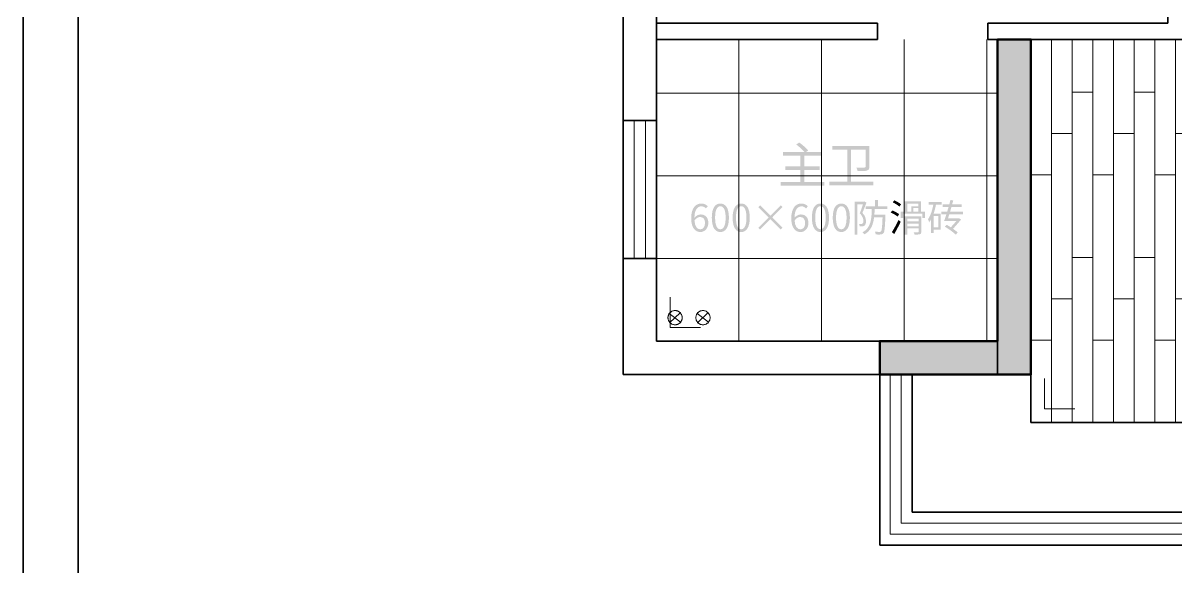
# Model space of a CAD drawing. Header units: millimetres. Extents: x -4600 to 229000, y -4300 to 19460.
# Drawn here: x 115400 to 123774, y 2820 to 6770 of the extents above; entities that cross this region are included whole.
import ezdxf

# ---------------------------------------------------------------- set-up
doc = ezdxf.new("R2010")
doc.units = ezdxf.units.MM
doc.header["$LTSCALE"] = 100
for name, color, linetype, lineweight in [('A-EX-SERVICE', 6, 'Continuous', 13), ('A-EX-STRUCT', 7, 'Continuous', 50), ('A-EX-WALL', 7, 'Continuous', 35), ('A-EX-WINDOW', 4, 'Continuous', 18), ('A-SHEET', 7, 'Continuous', 35), ('A-TEXT', 7, 'Continuous', 18), ('R2-FLOOR', 8, 'Continuous', 9)]:
    doc.layers.add(name, color=color, linetype=linetype, lineweight=lineweight)

# ---------------------------------------------------------------- blocks, each defined once
blk = doc.blocks.new('SOURCE_PROPOSED')
at = {"layer": 'A-EX-STRUCT'}
blk.add_hatch(color=256, dxfattribs=at).paths.add_polyline_path([(2479, 4851.4), (2720, 4851.4), (2720, 2416.5), (1622.1, 2416.5), (1622.1, 2660), (2479, 2660)])
at = {"layer": 'A-EX-SERVICE'}
for p, q in [((176, 2797.7), (91.8, 2862.7)), ((95.6, 2793.9), (172.2, 2866.5)), ((378.7, 2797.7), (294.6, 2862.7)), ((298.4, 2793.9), (374.9, 2866.5))]:
    blk.add_line(p, q, dxfattribs=at)
for points in [[(135.8, 2881.8), (132.3, 2881.7), (128.8, 2881.4), (125.4, 2880.8), (122.1, 2880), (118.8, 2879), (115.7, 2877.8), (112.7, 2876.4), (109.7, 2874.8), (106.9, 2873), (104.2, 2871.1), (101.7, 2869), (99.3, 2866.7), (97, 2864.3), (94.9, 2861.7), (93, 2859.1), (91.2, 2856.2), (89.6, 2853.3), (88.2, 2850.3), (87, 2847.1), (86, 2843.9), (85.2, 2840.6), (84.6, 2837.2), (84.3, 2833.7), (84.2, 2830.2)], [(187.5, 2830.2), (187.3, 2833.7), (187, 2837.2), (186.4, 2840.6), (185.6, 2843.9), (184.6, 2847.1), (183.4, 2850.3), (182, 2853.3), (180.4, 2856.2), (178.6, 2859.1), (176.7, 2861.7), (174.6, 2864.3), (172.3, 2866.7), (169.9, 2869), (167.4, 2871.1), (164.7, 2873), (161.9, 2874.8), (158.9, 2876.4), (155.9, 2877.8), (152.8, 2879), (149.5, 2880), (146.2, 2880.8), (142.8, 2881.4), (139.3, 2881.7), (135.8, 2881.8)], [(338.6, 2881.8), (335, 2881.7), (331.6, 2881.4), (328.2, 2880.8), (324.8, 2880), (321.6, 2879), (318.5, 2877.8), (315.4, 2876.4), (312.5, 2874.8), (309.7, 2873), (307, 2871.1), (304.5, 2869), (302, 2866.7), (299.8, 2864.3), (297.7, 2861.7), (295.7, 2859.1), (294, 2856.2), (292.4, 2853.3), (291, 2850.3), (289.8, 2847.1), (288.8, 2843.9), (288, 2840.6), (287.4, 2837.2), (287, 2833.7), (286.9, 2830.2)], [(390.2, 2830.2), (390.1, 2833.7), (389.7, 2837.2), (389.2, 2840.6), (388.4, 2843.9), (387.4, 2847.1), (386.2, 2850.3), (384.7, 2853.3), (383.2, 2856.2), (381.4, 2859.1), (379.4, 2861.7), (377.3, 2864.3), (375.1, 2866.7), (372.7, 2869), (370.1, 2871.1), (367.4, 2873), (364.6, 2874.8), (361.7, 2876.4), (358.7, 2877.8), (355.5, 2879), (352.3, 2880), (349, 2880.8), (345.6, 2881.4), (342.1, 2881.7), (338.6, 2881.8)], [(84.2, 2830.2), (84.3, 2826.7), (84.6, 2823.2), (85.2, 2819.8), (86, 2816.5), (87, 2813.2), (88.2, 2810.1), (89.6, 2807.1), (91.2, 2804.1), (93, 2801.3), (94.9, 2798.6), (97, 2796.1), (99.3, 2793.7), (101.7, 2791.4), (104.2, 2789.3), (106.9, 2787.4), (109.7, 2785.6), (112.7, 2784), (115.7, 2782.6), (118.8, 2781.4), (122.1, 2780.4), (125.4, 2779.6), (128.8, 2779), (132.3, 2778.7), (135.8, 2778.6)], [(135.8, 2778.6), (139.3, 2778.7), (142.8, 2779), (146.2, 2779.6), (149.5, 2780.4), (152.8, 2781.4), (155.9, 2782.6), (158.9, 2784), (161.9, 2785.6), (164.7, 2787.4), (167.4, 2789.3), (169.9, 2791.4), (172.3, 2793.7), (174.6, 2796.1), (176.7, 2798.6), (178.6, 2801.3), (180.4, 2804.1), (182, 2807.1), (183.4, 2810.1), (184.6, 2813.2), (185.6, 2816.5), (186.4, 2819.8), (187, 2823.2), (187.3, 2826.7), (187.5, 2830.2)], [(286.9, 2830.2), (287, 2826.7), (287.4, 2823.2), (288, 2819.8), (288.8, 2816.5), (289.8, 2813.2), (291, 2810.1), (292.4, 2807.1), (294, 2804.1), (295.7, 2801.3), (297.7, 2798.6), (299.8, 2796.1), (302, 2793.7), (304.5, 2791.4), (307, 2789.3), (309.7, 2787.4), (312.5, 2785.6), (315.4, 2784), (318.5, 2782.6), (321.6, 2781.4), (324.8, 2780.4), (328.2, 2779.6), (331.6, 2779), (335, 2778.7), (338.6, 2778.6)], [(338.6, 2778.6), (342.1, 2778.7), (345.6, 2779), (349, 2779.6), (352.3, 2780.4), (355.5, 2781.4), (358.7, 2782.6), (361.7, 2784), (364.6, 2785.6), (367.4, 2787.4), (370.1, 2789.3), (372.7, 2791.4), (375.1, 2793.7), (377.3, 2796.1), (379.4, 2798.6), (381.4, 2801.3), (383.2, 2804.1), (384.7, 2807.1), (386.2, 2810.1), (387.4, 2813.2), (388.4, 2816.5), (389.2, 2819.8), (389.7, 2823.2), (390.1, 2826.7), (390.2, 2830.2)]]:
    blk.add_lwpolyline(points, dxfattribs=at)
at = {"layer": 'A-EX-STRUCT'}
blk.add_lwpolyline([(2479, 4851.4), (2720, 4851.4), (2720, 2416.5), (1622.1, 2416.5), (1622.1, 2660), (2479, 2660)], close=True, dxfattribs=at)
at = {"layer": 'A-EX-WALL'}
for p, q in [((0, 4851.4), (0, 9630)), ((-240.1, 9179), (-240.1, 2416.5)), ((3714, 5069.5), (3714, 4970)), ((1606.8, 4970), (0, 4970)), ((1606.8, 4970), (1606.8, 4851.4)), ((3714, 4970), (2406.8, 4970)), ((2406.8, 4970), (2406.8, 4870.6)), ((2406.8, 4870.6), (2406.8, 4851.4)), ((0, 4851.4), (0, 2660)), ((1606.8, 4851.4), (0, 4851.4)), ((2406.8, 4851.4), (2479, 4851.4)), ((2479, 4851.4), (2479, 2416.5)), ((2479, 4851.4), (2720, 4851.4)), ((5359.1, 4851.4), (2720, 4851.4)), ((2720, 4851.4), (2720, 2068.5)), ((0, 4262.5), (-240.1, 4262.5)), ((0, 3260.4), (0, 4262.5)), ((0, 3260.4), (-240.1, 3260.4)), ((0, 2660), (2479, 2660)), ((1622.1, 2416.5), (-240.1, 2416.5)), ((1622.1, 2416.5), (1622.1, 1177.6)), ((1622.1, 2416.5), (1859.2, 2416.5)), ((1859.2, 2416.5), (1859.2, 1418.5)), ((1859.2, 2416.5), (2720, 2416.5)), ((6350, 2068.5), (2720, 2068.5)), ((1859.2, 1418.5), (4360.6, 1418.5)), ((1622.1, 1177.6), (4601.6, 1177.6))]:
    blk.add_line(p, q, dxfattribs=at)
at = {"layer": 'A-EX-WINDOW'}
for p, q in [((-160, 3260.4), (-160, 4262.5)), ((-80, 3260.4), (-80, 4262.5)), ((1698.6, 2416.5), (1698.6, 1257.9)), ((1778.9, 2416.5), (1778.9, 1338.2)), ((1698.6, 1257.9), (4521.3, 1257.9)), ((1778.9, 1338.2), (4440.9, 1338.2))]:
    blk.add_line(p, q, dxfattribs=at)
blk = doc.blocks.new('R2_FLOORING')
at = {"layer": 'A-TEXT'}
h = blk.add_hatch(color=256, dxfattribs=at)
edge = h.paths.add_edge_path()
edge.add_spline(control_points=[(1016.2, 4087.7), (1037.8, 4071.8), (1062.7, 4049), (1076.9, 4032.7)], knot_values=[0, 0, 0, 0, 1, 1, 1, 1], degree=3, periodic=0)
edge.add_line((1076.9, 4032.7), (920.1, 4032.7))
edge.add_line((920.1, 4032.7), (920.1, 4006.8))
edge.add_line((920.1, 4006.8), (1046.4, 4006.8))
edge.add_line((1046.4, 4006.8), (1046.4, 3928.8))
edge.add_line((1046.4, 3928.8), (936.4, 3928.8))
edge.add_line((936.4, 3928.8), (936.4, 3902.9))
edge.add_line((936.4, 3902.9), (1046.4, 3902.9))
edge.add_line((1046.4, 3902.9), (1046.4, 3815.3))
edge.add_line((1046.4, 3815.3), (903.4, 3815.3))
edge.add_line((903.4, 3815.3), (903.4, 3789.4))
edge.add_line((903.4, 3789.4), (1219.8, 3789.4))
edge.add_line((1219.8, 3789.4), (1219.8, 3815.3))
edge.add_line((1219.8, 3815.3), (1075.1, 3815.3))
edge.add_line((1075.1, 3815.3), (1075.1, 3902.9))
edge.add_line((1075.1, 3902.9), (1187.2, 3902.9))
edge.add_line((1187.2, 3902.9), (1187.2, 3928.8))
edge.add_line((1187.2, 3928.8), (1075.1, 3928.8))
edge.add_line((1075.1, 3928.8), (1075.1, 4006.8))
edge.add_line((1075.1, 4006.8), (1201.7, 4006.8))
edge.add_line((1201.7, 4006.8), (1201.7, 4032.7))
edge.add_line((1201.7, 4032.7), (1086.4, 4032.7))
edge.add_line((1086.4, 4032.7), (1103.5, 4045.1))
edge.add_spline(control_points=[(1103.5, 4045.1), (1089.3, 4061.8), (1060.5, 4085.9), (1037.8, 4102.3)], knot_values=[0, 0, 0, 0, 1, 1, 1, 1], degree=3, periodic=0)
edge.add_line((1037.8, 4102.3), (1016.2, 4087.7))
h = blk.add_hatch(color=256, dxfattribs=at)
edge = h.paths.add_edge_path()
edge.add_line((1279, 4078.1), (1279, 4051.2))
edge.add_line((1279, 4051.2), (1386.2, 4051.2))
edge.add_line((1386.2, 4051.2), (1386.2, 3817.1))
edge.add_line((1386.2, 3817.1), (1256.7, 3817.1))
edge.add_line((1256.7, 3817.1), (1256.7, 3790.5))
edge.add_line((1256.7, 3790.5), (1575.6, 3790.5))
edge.add_line((1575.6, 3790.5), (1575.6, 3817.1))
edge.add_line((1575.6, 3817.1), (1414.5, 3817.1))
edge.add_line((1414.5, 3817.1), (1414.5, 4051.2))
edge.add_line((1414.5, 4051.2), (1519.9, 4051.2))
edge.add_line((1519.9, 4051.2), (1519.9, 3928.1))
edge.add_spline(control_points=[(1519.9, 3928.1), (1519.9, 3922.4), (1518.1, 3920.6), (1511, 3920.3), (1503.6, 3919.9), (1478.7, 3919.9), (1451.4, 3920.6)], knot_values=[0, 0, 0, 0, 1, 1, 1, 2, 2, 2, 2], degree=3, periodic=0)
edge.add_spline(control_points=[(1451.4, 3920.6), (1455.7, 3913.6), (1460.7, 3901.8), (1462.1, 3894.4)], knot_values=[0, 0, 0, 0, 1, 1, 1, 1], degree=3, periodic=0)
edge.add_spline(control_points=[(1462.1, 3894.4), (1494.7, 3894.4), (1517.1, 3894.8), (1530.2, 3899)], knot_values=[0, 0, 0, 0, 1, 1, 1, 1], degree=3, periodic=0)
edge.add_spline(control_points=[(1530.2, 3899), (1543.3, 3903.6), (1547.2, 3911.8), (1547.2, 3927.4)], knot_values=[0, 0, 0, 0, 1, 1, 1, 1], degree=3, periodic=0)
edge.add_line((1547.2, 3927.4), (1547.2, 4078.1))
edge.add_line((1547.2, 4078.1), (1279, 4078.1))
h = blk.add_hatch(color=256, dxfattribs=at)
edge = h.paths.add_edge_path()
edge.add_line((1588.5, 3685.2), (1588.5, 3639.1))
edge.add_line((1588.5, 3639.1), (1520.5, 3639.1))
edge.add_line((1520.5, 3639.1), (1520.5, 3619.7))
edge.add_line((1520.5, 3619.7), (1565, 3619.7))
edge.add_spline(control_points=[(1565, 3619.7), (1563.4, 3546.6), (1557.9, 3482.5), (1497.3, 3449.7)], knot_values=[0, 0, 0, 0, 1, 1, 1, 1], degree=3, periodic=0)
edge.add_spline(control_points=[(1497.3, 3449.7), (1502, 3446.2), (1508.3, 3439.3), (1511, 3434.7)], knot_values=[0, 0, 0, 0, 1, 1, 1, 1], degree=3, periodic=0)
edge.add_spline(control_points=[(1511, 3434.7), (1558.5, 3461.2), (1575.1, 3505.9), (1581.6, 3559.4)], knot_values=[0, 0, 0, 0, 1, 1, 1, 1], degree=3, periodic=0)
edge.add_line((1581.6, 3559.4), (1643, 3559.4))
edge.add_spline(control_points=[(1643, 3559.4), (1640.3, 3489.3), (1637.3, 3463.1), (1631.6, 3456.8)], knot_values=[0, 0, 0, 0, 1, 1, 1, 1], degree=3, periodic=0)
edge.add_spline(control_points=[(1631.6, 3456.8), (1628.9, 3454.1), (1626.4, 3453.3), (1621.5, 3453.5)], knot_values=[0, 0, 0, 0, 1, 1, 1, 1], degree=3, periodic=0)
edge.add_spline(control_points=[(1621.5, 3453.5), (1616, 3453.5), (1601.8, 3453.5), (1586.8, 3454.9)], knot_values=[0, 0, 0, 0, 1, 1, 1, 1], degree=3, periodic=0)
edge.add_spline(control_points=[(1586.8, 3454.9), (1590.4, 3449.2), (1592.8, 3440.7), (1593.1, 3434.7)], knot_values=[0, 0, 0, 0, 1, 1, 1, 1], degree=3, periodic=0)
edge.add_spline(control_points=[(1593.1, 3434.7), (1607.6, 3434.2), (1622.6, 3433.6), (1630.5, 3434.7)], knot_values=[0, 0, 0, 0, 1, 1, 1, 1], degree=3, periodic=0)
edge.add_spline(control_points=[(1630.5, 3434.7), (1638.9, 3435.5), (1644.1, 3437.4), (1649.3, 3443.7), (1657.5, 3453.5), (1660.5, 3484.1), (1663.8, 3568.7)], knot_values=[0, 0, 0, 0, 1, 1, 1, 2, 2, 2, 2], degree=3, periodic=0)
edge.add_spline(control_points=[(1663.8, 3568.7), (1663.8, 3571.7), (1663.8, 3578.2), (1663.8, 3578.2)], knot_values=[0, 0, 0, 0, 1, 1, 1, 1], degree=3, periodic=0)
edge.add_line((1663.8, 3578.2), (1583.6, 3578.2))
edge.add_spline(control_points=[(1583.6, 3578.2), (1584.4, 3591.6), (1585.2, 3605.5), (1585.5, 3619.7)], knot_values=[0, 0, 0, 0, 1, 1, 1, 1], degree=3, periodic=0)
edge.add_line((1585.5, 3619.7), (1678.8, 3619.7))
edge.add_line((1678.8, 3619.7), (1678.8, 3639.1))
edge.add_line((1678.8, 3639.1), (1608.9, 3639.1))
edge.add_line((1608.9, 3639.1), (1608.9, 3685.2))
edge.add_line((1608.9, 3685.2), (1588.5, 3685.2))
h = blk.add_hatch(color=256, dxfattribs=at)
edge = h.paths.add_edge_path()
edge.add_line((2068.7, 3600.9), (2068.7, 3581.8))
edge.add_line((2068.7, 3581.8), (2106.6, 3581.8))
edge.add_spline(control_points=[(2106.6, 3581.8), (2100.6, 3563), (2094.9, 3545.5), (2089.7, 3531.6)], knot_values=[0, 0, 0, 0, 1, 1, 1, 1], degree=3, periodic=0)
edge.add_line((2089.7, 3531.6), (2178.4, 3531.6))
edge.add_spline(control_points=[(2178.4, 3531.6), (2166.9, 3517.9), (2152.5, 3501.3), (2138.8, 3486.6)], knot_values=[0, 0, 0, 0, 1, 1, 1, 1], degree=3, periodic=0)
edge.add_spline(control_points=[(2138.8, 3486.6), (2129, 3492.8), (2118.9, 3499.1), (2109.1, 3504.6)], knot_values=[0, 0, 0, 0, 1, 1, 1, 1], degree=3, periodic=0)
edge.add_line((2109.1, 3504.6), (2096.2, 3490.9))
edge.add_spline(control_points=[(2096.2, 3490.9), (2124.6, 3474.3), (2158.5, 3448.9), (2175.1, 3432.5)], knot_values=[0, 0, 0, 0, 1, 1, 1, 1], degree=3, periodic=0)
edge.add_line((2175.1, 3432.5), (2188.5, 3449.4))
edge.add_spline(control_points=[(2188.5, 3449.4), (2180.3, 3457.1), (2168.3, 3466.4), (2154.9, 3475.6)], knot_values=[0, 0, 0, 0, 1, 1, 1, 1], degree=3, periodic=0)
edge.add_spline(control_points=[(2154.9, 3475.6), (2175.4, 3498.3), (2197.7, 3524.2), (2213.6, 3543.6)], knot_values=[0, 0, 0, 0, 1, 1, 1, 1], degree=3, periodic=0)
edge.add_line((2213.6, 3543.6), (2199.1, 3552))
edge.add_line((2199.1, 3552), (2195.8, 3550.7))
edge.add_line((2195.8, 3550.7), (2118.1, 3550.7))
edge.add_line((2118.1, 3550.7), (2127.9, 3581.8))
edge.add_line((2127.9, 3581.8), (2226.1, 3581.8))
edge.add_line((2226.1, 3581.8), (2226.1, 3600.9))
edge.add_line((2226.1, 3600.9), (2133.6, 3600.9))
edge.add_line((2133.6, 3600.9), (2143.2, 3633.9))
edge.add_line((2143.2, 3633.9), (2217.4, 3633.9))
edge.add_line((2217.4, 3633.9), (2217.4, 3653))
edge.add_line((2217.4, 3653), (2148.6, 3653))
edge.add_line((2148.6, 3653), (2156.5, 3682.2))
edge.add_line((2156.5, 3682.2), (2136.1, 3684.9))
edge.add_line((2136.1, 3684.9), (2127.6, 3653))
edge.add_line((2127.6, 3653), (2079.9, 3653))
edge.add_line((2079.9, 3653), (2079.9, 3633.9))
edge.add_line((2079.9, 3633.9), (2122.4, 3633.9))
edge.add_line((2122.4, 3633.9), (2112.6, 3600.9))
edge.add_line((2112.6, 3600.9), (2068.7, 3600.9))
h = blk.add_hatch(color=256, dxfattribs=at)
edge = h.paths.add_edge_path()
edge.add_spline(control_points=[(319.7, 3452.2), (350.8, 3452.2), (377.3, 3478.4), (377.3, 3517.1), (377.3, 3559.1), (355.5, 3579.9), (321.6, 3579.9), (306.1, 3579.9), (288.6, 3570.9), (276.3, 3555.9)], knot_values=[0, 0, 0, 0, 1, 1, 1, 2, 2, 2, 3, 3, 3, 3], degree=3, periodic=0)
edge.add_spline(control_points=[(276.3, 3555.9), (277.4, 3617.8), (300.1, 3638.8), (327.9, 3638.8), (339.9, 3638.8), (351.9, 3632.8), (359.5, 3623.5)], knot_values=[0, 0, 0, 0, 1, 1, 1, 2, 2, 2, 2], degree=3, periodic=0)
edge.add_line((359.5, 3623.5), (373.7, 3638.8))
edge.add_spline(control_points=[(373.7, 3638.8), (362.5, 3650.8), (347.5, 3659.3), (326.8, 3659.3), (288.1, 3659.3), (252.9, 3629.5), (252.9, 3551.2), (252.9, 3485.2), (281.5, 3452.2), (319.7, 3452.2)], knot_values=[0, 0, 0, 0, 1, 1, 1, 2, 2, 2, 3, 3, 3, 3], degree=3, periodic=0)
edge = h.paths.add_edge_path(flags=0)
edge.add_spline(control_points=[(276.9, 3535.9), (290, 3554.5), (305.3, 3561.3), (317.5, 3561.3), (341.8, 3561.3), (353.5, 3544.1), (353.5, 3517.1), (353.5, 3489.8), (338.8, 3471.8), (319.7, 3471.8), (294.6, 3471.8), (279.6, 3494.5), (276.9, 3535.9)], knot_values=[0, 0, 0, 0, 1, 1, 1, 2, 2, 2, 3, 3, 3, 4, 4, 4, 4], degree=3, periodic=0)
h = blk.add_hatch(color=256, dxfattribs=at)
edge = h.paths.add_edge_path()
edge.add_spline(control_points=[(464.9, 3452.2), (502.8, 3452.2), (527.1, 3486.6), (527.1, 3556.4), (527.1, 3625.7), (502.8, 3659.3), (464.9, 3659.3), (426.7, 3659.3), (402.7, 3625.7), (402.7, 3556.4), (402.7, 3486.6), (426.7, 3452.2), (464.9, 3452.2)], knot_values=[0, 0, 0, 0, 1, 1, 1, 2, 2, 2, 3, 3, 3, 4, 4, 4, 4], degree=3, periodic=0)
edge = h.paths.add_edge_path(flags=0)
edge.add_spline(control_points=[(464.9, 3472.4), (442.2, 3472.4), (426.7, 3497.7), (426.7, 3556.4), (426.7, 3614.8), (442.2, 3639.6), (464.9, 3639.6), (487.5, 3639.6), (503.1, 3614.8), (503.1, 3556.4), (503.1, 3497.7), (487.5, 3472.4), (464.9, 3472.4)], knot_values=[0, 0, 0, 0, 1, 1, 1, 2, 2, 2, 3, 3, 3, 4, 4, 4, 4], degree=3, periodic=0)
h = blk.add_hatch(color=256, dxfattribs=at)
edge = h.paths.add_edge_path()
edge.add_spline(control_points=[(616.3, 3452.2), (654.2, 3452.2), (678.5, 3486.6), (678.5, 3556.4), (678.5, 3625.7), (654.2, 3659.3), (616.3, 3659.3), (578.1, 3659.3), (554.1, 3625.7), (554.1, 3556.4), (554.1, 3486.6), (578.1, 3452.2), (616.3, 3452.2)], knot_values=[0, 0, 0, 0, 1, 1, 1, 2, 2, 2, 3, 3, 3, 4, 4, 4, 4], degree=3, periodic=0)
edge = h.paths.add_edge_path(flags=0)
edge.add_spline(control_points=[(616.3, 3472.4), (593.7, 3472.4), (578.1, 3497.7), (578.1, 3556.4), (578.1, 3614.8), (593.7, 3639.6), (616.3, 3639.6), (638.9, 3639.6), (654.5, 3614.8), (654.5, 3556.4), (654.5, 3497.7), (638.9, 3472.4), (616.3, 3472.4)], knot_values=[0, 0, 0, 0, 1, 1, 1, 2, 2, 2, 3, 3, 3, 4, 4, 4, 4], degree=3, periodic=0)
blk.add_hatch(color=256, dxfattribs=at).paths.add_polyline_path([(903.1, 3470.5), (916.2, 3483.6), (841.7, 3558.3), (916.2, 3633.1), (903.1, 3646.2), (828.3, 3571.4), (753.8, 3646.2), (740.4, 3632.8), (815.2, 3558.3), (740.4, 3483.6), (753.8, 3470.5), (828.3, 3545.2), (903.1, 3470.5)])
h = blk.add_hatch(color=256, dxfattribs=at)
edge = h.paths.add_edge_path()
edge.add_spline(control_points=[(1046.9, 3452.2), (1078, 3452.2), (1104.4, 3478.4), (1104.4, 3517.1), (1104.4, 3559.1), (1082.6, 3579.9), (1048.8, 3579.9), (1033.2, 3579.9), (1015.8, 3570.9), (1003.5, 3555.9)], knot_values=[0, 0, 0, 0, 1, 1, 1, 2, 2, 2, 3, 3, 3, 3], degree=3, periodic=0)
edge.add_spline(control_points=[(1003.5, 3555.9), (1004.6, 3617.8), (1027.2, 3638.8), (1055, 3638.8), (1067.1, 3638.8), (1079.1, 3632.8), (1086.7, 3623.5)], knot_values=[0, 0, 0, 0, 1, 1, 1, 2, 2, 2, 2], degree=3, periodic=0)
edge.add_line((1086.7, 3623.5), (1100.9, 3638.8))
edge.add_spline(control_points=[(1100.9, 3638.8), (1089.7, 3650.8), (1074.7, 3659.3), (1054, 3659.3), (1015.2, 3659.3), (980, 3629.5), (980, 3551.2), (980, 3485.2), (1008.7, 3452.2), (1046.9, 3452.2)], knot_values=[0, 0, 0, 0, 1, 1, 1, 2, 2, 2, 3, 3, 3, 3], degree=3, periodic=0)
edge = h.paths.add_edge_path(flags=0)
edge.add_spline(control_points=[(1004, 3535.9), (1017.1, 3554.5), (1032.4, 3561.3), (1044.7, 3561.3), (1069, 3561.3), (1080.7, 3544.1), (1080.7, 3517.1), (1080.7, 3489.8), (1066, 3471.8), (1046.9, 3471.8), (1021.8, 3471.8), (1006.8, 3494.5), (1004, 3535.9)], knot_values=[0, 0, 0, 0, 1, 1, 1, 2, 2, 2, 3, 3, 3, 4, 4, 4, 4], degree=3, periodic=0)
h = blk.add_hatch(color=256, dxfattribs=at)
edge = h.paths.add_edge_path()
edge.add_spline(control_points=[(1192, 3452.2), (1229.9, 3452.2), (1254.2, 3486.6), (1254.2, 3556.4), (1254.2, 3625.7), (1229.9, 3659.3), (1192, 3659.3), (1153.8, 3659.3), (1129.8, 3625.7), (1129.8, 3556.4), (1129.8, 3486.6), (1153.8, 3452.2), (1192, 3452.2)], knot_values=[0, 0, 0, 0, 1, 1, 1, 2, 2, 2, 3, 3, 3, 4, 4, 4, 4], degree=3, periodic=0)
edge = h.paths.add_edge_path(flags=0)
edge.add_spline(control_points=[(1192, 3472.4), (1169.4, 3472.4), (1153.8, 3497.7), (1153.8, 3556.4), (1153.8, 3614.8), (1169.4, 3639.6), (1192, 3639.6), (1214.7, 3639.6), (1230.2, 3614.8), (1230.2, 3556.4), (1230.2, 3497.7), (1214.7, 3472.4), (1192, 3472.4)], knot_values=[0, 0, 0, 0, 1, 1, 1, 2, 2, 2, 3, 3, 3, 4, 4, 4, 4], degree=3, periodic=0)
h = blk.add_hatch(color=256, dxfattribs=at)
edge = h.paths.add_edge_path()
edge.add_spline(control_points=[(1343.5, 3452.2), (1381.4, 3452.2), (1405.7, 3486.6), (1405.7, 3556.4), (1405.7, 3625.7), (1381.4, 3659.3), (1343.5, 3659.3), (1305.3, 3659.3), (1281.2, 3625.7), (1281.2, 3556.4), (1281.2, 3486.6), (1305.3, 3452.2), (1343.5, 3452.2)], knot_values=[0, 0, 0, 0, 1, 1, 1, 2, 2, 2, 3, 3, 3, 4, 4, 4, 4], degree=3, periodic=0)
edge = h.paths.add_edge_path(flags=0)
edge.add_spline(control_points=[(1343.5, 3472.4), (1320.8, 3472.4), (1305.3, 3497.7), (1305.3, 3556.4), (1305.3, 3614.8), (1320.8, 3639.6), (1343.5, 3639.6), (1366.1, 3639.6), (1381.6, 3614.8), (1381.6, 3556.4), (1381.6, 3497.7), (1366.1, 3472.4), (1343.5, 3472.4)], knot_values=[0, 0, 0, 0, 1, 1, 1, 2, 2, 2, 3, 3, 3, 4, 4, 4, 4], degree=3, periodic=0)
h = blk.add_hatch(color=256, dxfattribs=at)
edge = h.paths.add_edge_path()
edge.add_line((1441.4, 3673.2), (1441.4, 3433.9))
edge.add_line((1441.4, 3433.9), (1460.8, 3433.9))
edge.add_line((1460.8, 3433.9), (1460.8, 3654.6))
edge.add_line((1460.8, 3654.6), (1500.9, 3654.6))
edge.add_spline(control_points=[(1500.9, 3654.6), (1494.6, 3635.3), (1486.2, 3609.6), (1477.7, 3589.1)], knot_values=[0, 0, 0, 0, 1, 1, 1, 1], degree=3, periodic=0)
edge.add_spline(control_points=[(1477.7, 3589.1), (1498.4, 3567), (1503.6, 3548.2), (1503.6, 3532.9), (1503.6, 3524.5), (1502, 3516.8), (1497.9, 3513.8)], knot_values=[0, 0, 0, 0, 1, 1, 1, 2, 2, 2, 2], degree=3, periodic=0)
edge.add_spline(control_points=[(1497.9, 3513.8), (1495.2, 3512.2), (1492.2, 3511.1), (1488.6, 3511.1), (1483.7, 3511.1), (1478, 3511.1), (1471.4, 3511.4)], knot_values=[0, 0, 0, 0, 1, 1, 1, 2, 2, 2, 2], degree=3, periodic=0)
edge.add_spline(control_points=[(1471.4, 3511.4), (1474.7, 3506.2), (1476.3, 3498.3), (1476.6, 3492.8)], knot_values=[0, 0, 0, 0, 1, 1, 1, 1], degree=3, periodic=0)
edge.add_spline(control_points=[(1476.6, 3492.8), (1483.1, 3492.6), (1490.5, 3492.6), (1496.5, 3493.1)], knot_values=[0, 0, 0, 0, 1, 1, 1, 1], degree=3, periodic=0)
edge.add_spline(control_points=[(1496.5, 3493.1), (1502, 3493.9), (1507.2, 3495.6), (1511.3, 3498.6)], knot_values=[0, 0, 0, 0, 1, 1, 1, 1], degree=3, periodic=0)
edge.add_spline(control_points=[(1511.3, 3498.6), (1519.2, 3504), (1522.4, 3515.7), (1522.4, 3530.8), (1522.4, 3548.2), (1517.8, 3568.1), (1496.5, 3591.6)], knot_values=[0, 0, 0, 0, 1, 1, 1, 2, 2, 2, 2], degree=3, periodic=0)
edge.add_spline(control_points=[(1496.5, 3591.6), (1506.3, 3614), (1517.3, 3642.6), (1525.7, 3665.8)], knot_values=[0, 0, 0, 0, 1, 1, 1, 1], degree=3, periodic=0)
edge.add_line((1525.7, 3665.8), (1511.8, 3674.3))
edge.add_line((1511.8, 3674.3), (1508.5, 3673.2))
edge.add_line((1508.5, 3673.2), (1441.4, 3673.2))
h = blk.add_hatch(color=256, dxfattribs=at)
edge = h.paths.add_edge_path()
edge.add_spline(control_points=[(1702.2, 3593.8), (1720, 3586.1), (1741.3, 3573.9), (1751.9, 3564.6)], knot_values=[0, 0, 0, 0, 1, 1, 1, 1], degree=3, periodic=0)
edge.add_line((1751.9, 3564.6), (1763.6, 3581.8))
edge.add_spline(control_points=[(1763.6, 3581.8), (1752.7, 3590.8), (1730.9, 3602.5), (1713.4, 3609.1)], knot_values=[0, 0, 0, 0, 1, 1, 1, 1], degree=3, periodic=0)
edge.add_line((1713.4, 3609.1), (1702.2, 3593.8))
h = blk.add_hatch(color=256, dxfattribs=at)
edge = h.paths.add_edge_path()
edge.add_spline(control_points=[(1716.7, 3667.7), (1734.2, 3659.8), (1755.2, 3646.7), (1765.6, 3636.6)], knot_values=[0, 0, 0, 0, 1, 1, 1, 1], degree=3, periodic=0)
edge.add_line((1765.6, 3636.6), (1777.3, 3653.5))
edge.add_spline(control_points=[(1777.3, 3653.5), (1766.6, 3663.1), (1745.4, 3675.1), (1727.9, 3682.5)], knot_values=[0, 0, 0, 0, 1, 1, 1, 1], degree=3, periodic=0)
edge.add_line((1727.9, 3682.5), (1716.7, 3667.7))
h = blk.add_hatch(color=256, dxfattribs=at)
h.paths.add_polyline_path([(1804, 3674.8), (1804, 3601.1), (1775.6, 3601.1), (1775.6, 3554.8), (1794.5, 3554.8), (1794.5, 3584.5), (1931.4, 3584.5), (1931.4, 3554.8), (1951.1, 3554.8), (1951.1, 3601.1), (1923.3, 3601.1), (1923.3, 3674.8), (1804, 3674.8)])
h.paths.add_polyline_path([(1851.2, 3639.9), (1851.2, 3601.1), (1822.6, 3601.1), (1822.6, 3658.4), (1903.9, 3658.4), (1903.9, 3639.9), (1851.2, 3639.9)], flags=0)
h.paths.add_polyline_path([(1867.3, 3601.1), (1867.3, 3626), (1903.9, 3626), (1903.9, 3601.1), (1867.3, 3601.1)], flags=0)
h = blk.add_hatch(color=256, dxfattribs=at)
edge = h.paths.add_edge_path()
edge.add_line((1978.1, 3669.6), (1978.1, 3651.1))
edge.add_line((1978.1, 3651.1), (2011.4, 3651.1))
edge.add_spline(control_points=[(2011.4, 3651.1), (2004, 3609.6), (1991.5, 3570.9), (1972.4, 3545.2)], knot_values=[0, 0, 0, 0, 1, 1, 1, 1], degree=3, periodic=0)
edge.add_spline(control_points=[(1972.4, 3545.2), (1975.4, 3539.8), (1980.3, 3528.3), (1981.4, 3523.1)], knot_values=[0, 0, 0, 0, 1, 1, 1, 1], degree=3, periodic=0)
edge.add_spline(control_points=[(1981.4, 3523.1), (1986.6, 3529.9), (1991.5, 3537.3), (1995.8, 3545.5)], knot_values=[0, 0, 0, 0, 1, 1, 1, 1], degree=3, periodic=0)
edge.add_line((1995.8, 3545.5), (1995.8, 3446.4))
edge.add_line((1995.8, 3446.4), (2013.3, 3446.4))
edge.add_line((2013.3, 3446.4), (2013.3, 3468.3))
edge.add_line((2013.3, 3468.3), (2065.1, 3468.3))
edge.add_line((2065.1, 3468.3), (2065.1, 3586.4))
edge.add_line((2065.1, 3586.4), (2013.8, 3586.4))
edge.add_spline(control_points=[(2013.8, 3586.4), (2020.9, 3606.6), (2026.4, 3628.7), (2031, 3651.1)], knot_values=[0, 0, 0, 0, 1, 1, 1, 1], degree=3, periodic=0)
edge.add_line((2031, 3651.1), (2073.3, 3651.1))
edge.add_line((2073.3, 3651.1), (2073.3, 3669.6))
edge.add_line((2073.3, 3669.6), (1978.1, 3669.6))
h.paths.add_polyline_path([(2013.3, 3567.9), (2047.7, 3567.9), (2047.7, 3486.6), (2013.3, 3486.6), (2013.3, 3567.9)], flags=0)
h = blk.add_hatch(color=256, dxfattribs=at)
edge = h.paths.add_edge_path()
edge.add_line((1710.2, 3450.8), (1727.9, 3437.7))
edge.add_spline(control_points=[(1727.9, 3437.7), (1742.9, 3463.4), (1760.9, 3497.7), (1774.6, 3526.7)], knot_values=[0, 0, 0, 0, 1, 1, 1, 1], degree=3, periodic=0)
edge.add_line((1774.6, 3526.7), (1759, 3539.5))
edge.add_spline(control_points=[(1759, 3539.5), (1744, 3508.1), (1724.1, 3472.1), (1710.2, 3450.8)], knot_values=[0, 0, 0, 0, 1, 1, 1, 1], degree=3, periodic=0)
h = blk.add_hatch(color=256, dxfattribs=at)
edge = h.paths.add_edge_path()
edge.add_line((1802.9, 3565.4), (1802.9, 3433.9))
edge.add_line((1802.9, 3433.9), (1822, 3433.9))
edge.add_line((1822, 3433.9), (1822, 3479.2))
edge.add_line((1822, 3479.2), (1905, 3479.2))
edge.add_line((1905, 3479.2), (1905, 3454.6))
edge.add_spline(control_points=[(1905, 3454.6), (1905, 3451.1), (1903.6, 3450), (1900.1, 3450)], knot_values=[0, 0, 0, 0, 1, 1, 1, 1], degree=3, periodic=0)
edge.add_spline(control_points=[(1900.1, 3450), (1896.2, 3449.7), (1883.1, 3449.7), (1869.5, 3450.3)], knot_values=[0, 0, 0, 0, 1, 1, 1, 1], degree=3, periodic=0)
edge.add_spline(control_points=[(1869.5, 3450.3), (1872, 3445.4), (1874.4, 3438.5), (1875.2, 3433.6)], knot_values=[0, 0, 0, 0, 1, 1, 1, 1], degree=3, periodic=0)
edge.add_spline(control_points=[(1875.2, 3433.6), (1894.9, 3433.6), (1906.9, 3433.9), (1914.5, 3436.6), (1921.9, 3439.3), (1924.1, 3444.3), (1924.1, 3454.6)], knot_values=[0, 0, 0, 0, 1, 1, 1, 2, 2, 2, 2], degree=3, periodic=0)
edge.add_line((1924.1, 3454.6), (1924.1, 3565.4))
edge.add_line((1924.1, 3565.4), (1802.9, 3565.4))
h.paths.add_polyline_path([(1822, 3514.1), (1905, 3514.1), (1905, 3494.7), (1822, 3494.7), (1822, 3514.1)], flags=0)
h.paths.add_polyline_path([(1822, 3529.9), (1822, 3549), (1905, 3549), (1905, 3529.9), (1822, 3529.9)], flags=0)
at = {"layer": 'R2-FLOOR'}
for p, q in [((600, 2660), (600, 4851.4)), ((1200, 2660), (1200, 4851.4)), ((1800, 2660), (1800, 4851.4)), ((2400, 2660), (2400, 4851.4)), ((2870, 2068.5), (2870, 4851.4)), ((3020, 2068.5), (3020, 4851.4)), ((3170, 2068.5), (3170, 4851.4)), ((3320, 2068.5), (3320, 4851.4)), ((3470, 2068.5), (3470, 4851.4)), ((3620, 2068.5), (3620, 4851.4)), ((3770, 2068.5), (3770, 4851.4)), ((0, 4460), (2479, 4460)), ((3020, 4468), (3170, 4468)), ((3470, 4468), (3620, 4468)), ((2870, 4168), (3020, 4168)), ((3320, 4168), (3470, 4168)), ((3770, 4168), (3920, 4168)), ((0, 3860), (2479, 3860)), ((2720, 3868), (2870, 3868)), ((3170, 3868), (3320, 3868)), ((3620, 3868), (3770, 3868)), ((3020, 3268), (3170, 3268)), ((3470, 3268), (3620, 3268)), ((0, 3260), (2479, 3260)), ((100, 2760), (100, 2980)), ((2870, 2968), (3020, 2968)), ((3320, 2968), (3470, 2968)), ((3770, 2968), (3920, 2968)), ((100, 2760), (100, 2760)), ((100, 2760), (320, 2760)), ((2720, 2668), (2870, 2668)), ((3170, 2668), (3320, 2668)), ((3620, 2668), (3770, 2668)), ((2820, 2168.5), (2820, 2388.5)), ((2820, 2168.5), (2820, 2168.5)), ((2820, 2168.5), (3040, 2168.5))]:
    blk.add_line(p, q, dxfattribs=at)
blk = doc.blocks.new('A04_SHEET')
at = {"layer": 'A-SHEET'}
for points in [[(-4600, -4300), (29000, -4300), (29000, 19460), (-4600, 19460)], [(-4200, -3900), (28600, -3900), (28600, 19060), (-4200, 19060)]]:
    blk.add_lwpolyline(points, close=True, dxfattribs=at)
for name in ['SOURCE_PROPOSED', 'R2_FLOORING']:
    blk.add_blockref(name, (0, 1800))

msp = doc.modelspace()

# ---------------------------------------------------------------- block references
msp.add_blockref('A04_SHEET', (120000, 0))

doc.saveas('drawing.dxf')
